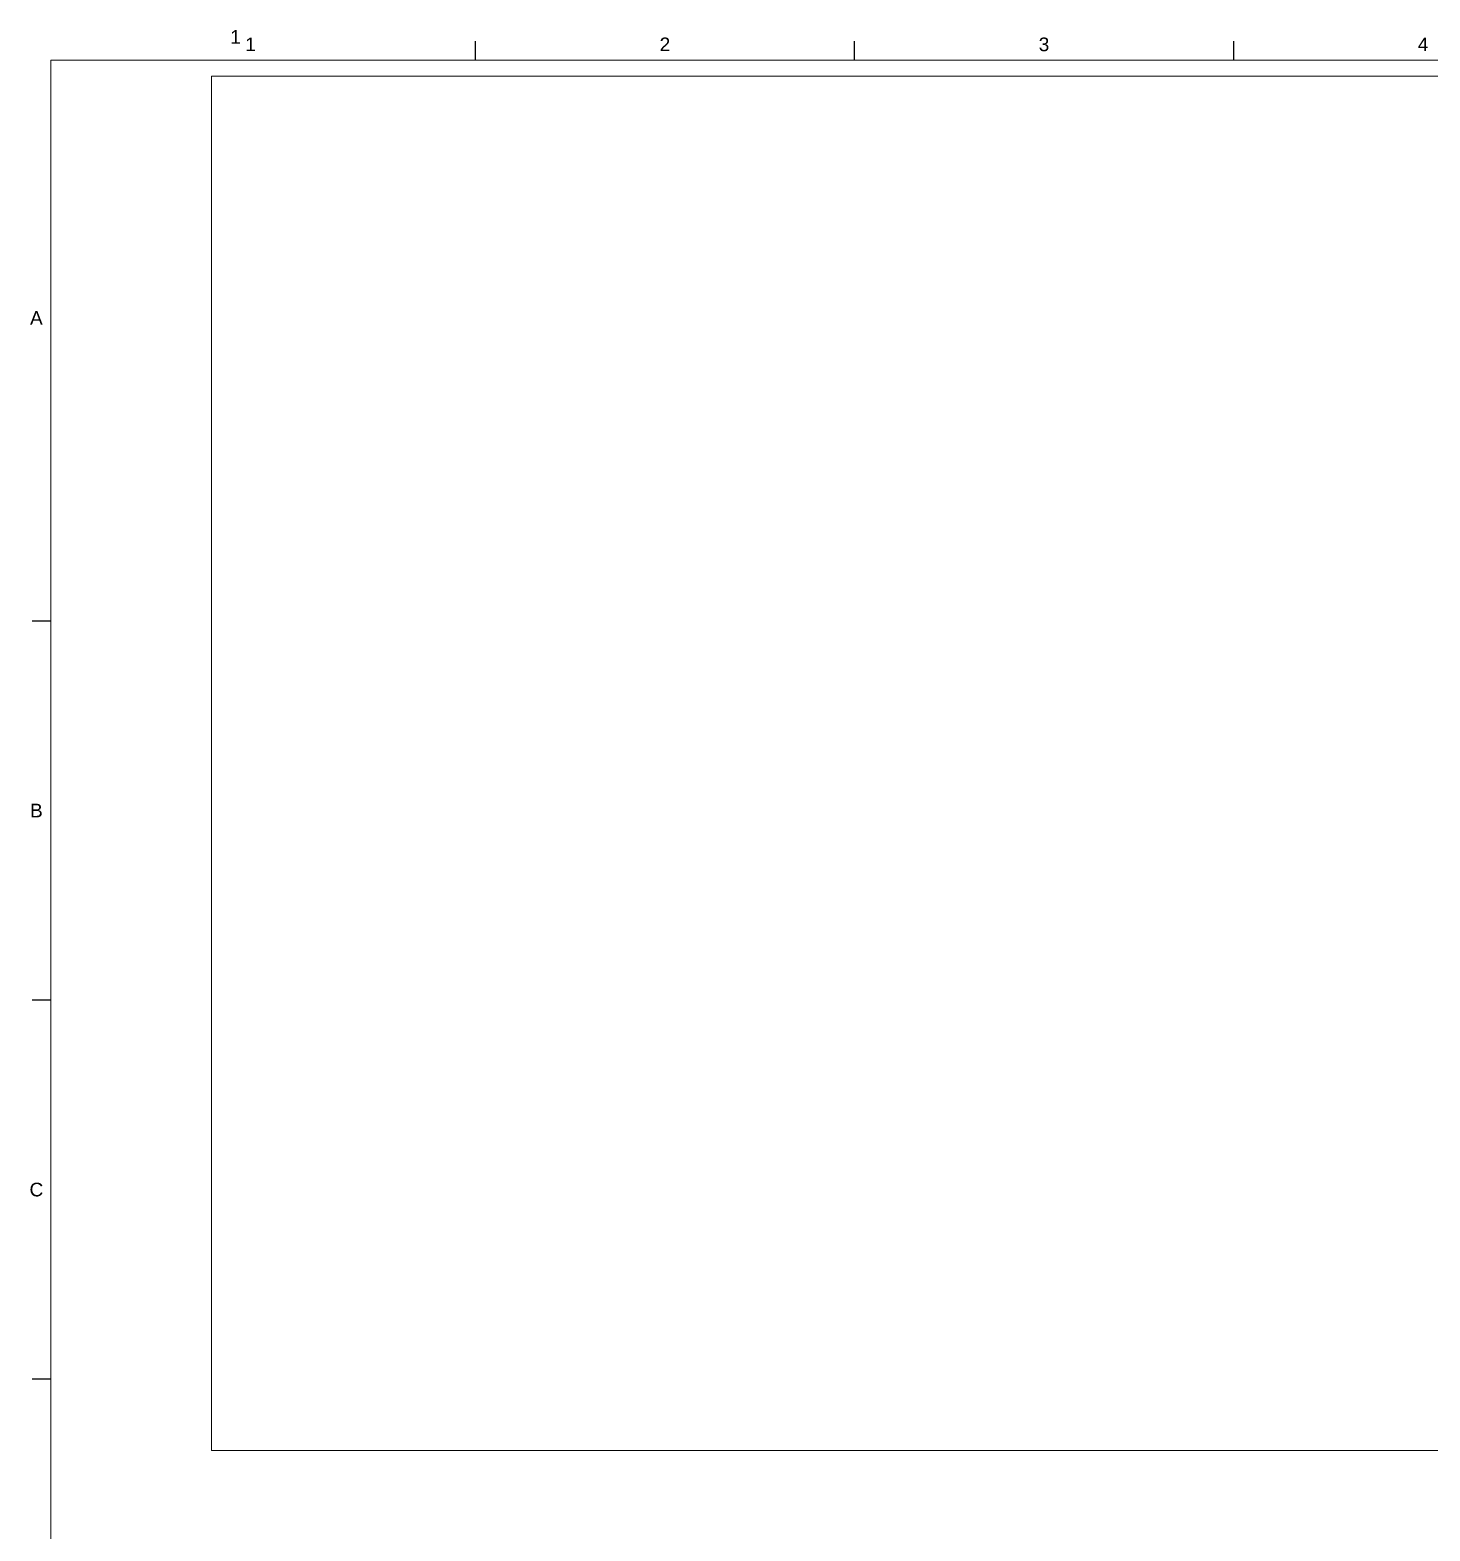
# Paper-space layout 'A722' of a CAD drawing. Header units: centimetres, sheet in millimetres. Extents: x 13 to 579, y 10 to 416.
# Drawn here: x 12.9 to 197.6, y 217.9 to 415.8 of the extents above; entities that cross this region are included whole.
import ezdxf
from ezdxf.enums import TextEntityAlignment as Align

# ---------------------------------------------------------------- set-up
doc = ezdxf.new("R2010")
doc.units = ezdxf.units.CM
for name, color, linetype, lineweight in [('G-ANNO-NPLT', 2, 'Continuous', 18), ('G-ANNO-TEXT', 3, 'Continuous', 18), ('G-ANNO-TTLB', 3, 'Continuous', 18)]:
    doc.layers.add(name, color=color, linetype=linetype, lineweight=lineweight)
doc.styles.add('ARIAL', font='arial.ttf')

psp = doc.layouts.new('A722')

# ---------------------------------------------------------------- linework, layer by layer
at = {"layer": 'G-ANNO-NPLT'}
psp.add_lwpolyline([(36.85, 409.77), (520.66, 409.77), (520.66, 228.47), (36.85, 228.47)], close=True, dxfattribs=at)
at = {"layer": 'G-ANNO-TTLB'}
for p, q in [((15.64, 411.89), (15.64, 13.48)), ((573.05, 411.89), (15.64, 411.89))]:
    psp.add_line(p, q, dxfattribs=at)
at = {"layer": 'G-ANNO-TTLB', "const_width": 0.18, "flags": 128}
for points in [[(71.64, 414.39), (71.64, 411.89)], [(121.64, 414.39), (121.64, 411.89)], [(171.64, 414.39), (171.64, 411.89)], [(15.64, 337.89), (13.14, 337.89)], [(15.64, 287.89), (13.14, 287.89)], [(15.64, 237.89), (13.14, 237.89)]]:
    psp.add_lwpolyline(points, dxfattribs=at)

# ---------------------------------------------------------------- texts
at = {"layer": 'G-ANNO-TEXT', "style": 'ARIAL'}
for s, p in [('1', (40, 414.95)), ('1', (41.99, 413.96)), ('2', (96.64, 413.96)), ('3', (146.64, 413.96)), ('4', (196.64, 413.96)), ('A', (13.73, 377.87)), ('B', (13.73, 312.89)), ('C', (13.73, 262.89))]:
    psp.add_text(s, height=1.8, dxfattribs=at).set_placement(p, align=Align.MIDDLE_CENTER)

doc.saveas('drawing.dxf')
